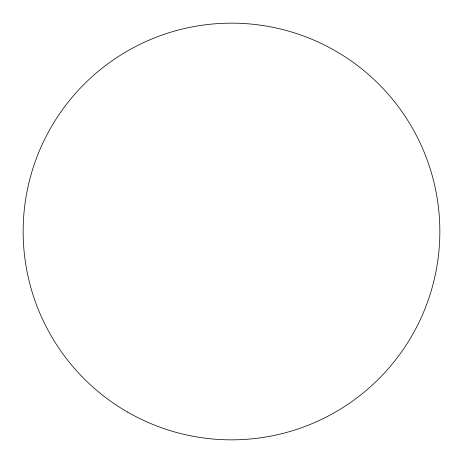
<?xml version="1.0" encoding="UTF-8"?>
<svg xmlns="http://www.w3.org/2000/svg" width="463" height="463" viewBox="0 0 463 463"><rect width="100%" height="100%" fill="white"/><g stroke="black" fill="none" stroke-linecap="round" stroke-linejoin="round"><path stroke-width="0.69" d="M127.325 411.937A208.35 208.35 0 0 0 439.85 231.5A208.35 208.35 0 0 0 127.325 51.063A208.35 208.35 0 0 0 127.325 411.937"/></g></svg>
